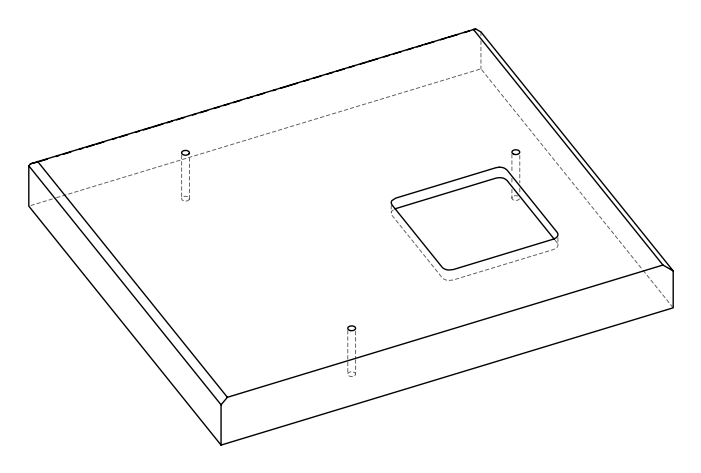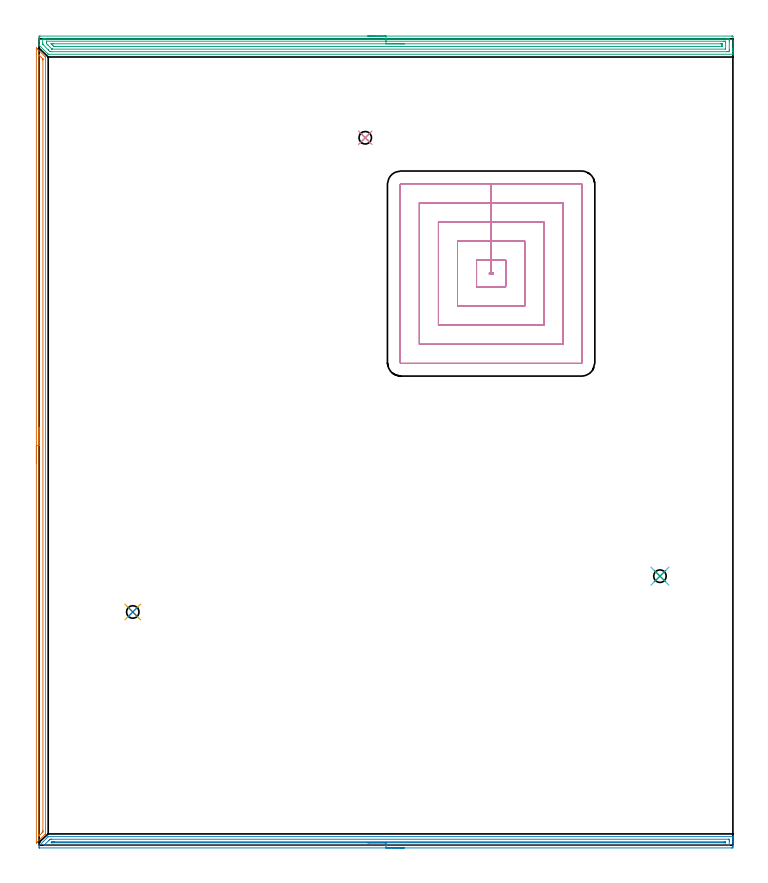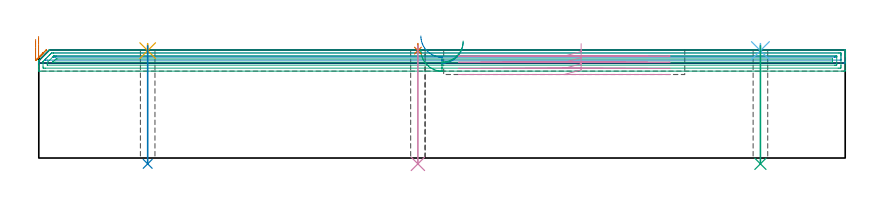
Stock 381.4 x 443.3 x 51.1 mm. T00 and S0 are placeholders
(PLAN: 10 operations, 3 tool changes, 39.6 min)
(1 AREA_MILL | FG_CHAMFER_SURFACE | UGT0205_001 | 7.11 min | 5521 mm3)
(2 AREA_MILL_1 | FG_CHAMFER_SURFACE_1 | UGT0205_001 | 9.26 min | 7277 mm3)
(3 AREA_MILL_2 | FG_CHAMFER_SURFACE_2 | UGT0205_001 | 12.38 min | 18983 mm3)
(4 MILL_RECTANGULAR_POCKET | POCKET_RECTANGULAR_STRAIGHT | UGT0201_103 | Follow Part, ap 3.5, ae 75% | 10.11 min | 148527 mm3)
(5 SPOT_DRILL | STEP1HOLE | NXT0321_9005460120000 | 0.03 min | 15 mm3)
(6 SPOT_DRILL_1 | STEP1HOLE_1 | NXT0321_9005460120000 | 0.03 min | 16 mm3)
(7 SPOT_DRILL_2 | STEP1HOLE_2 | NXT0321_9005460120000 | 0.03 min | 7 mm3)
(8 DRILL_THROUGH_HOLE_INTO_CENTER | STEP1HOLE | NXT0301_040 | 0.23 min | 1870 mm3)
(9 DRILL_THROUGH_HOLE_INTO_CENTER_1 | STEP1HOLE_1 | NXT0301_040 | 0.23 min | 1899 mm3)
(10 DRILL_THROUGH_HOLE_INTO_CENTER_2 | STEP1HOLE_2 | NXT0301_040 | 0.23 min | 1887 mm3)
(TOOL UGT0205_001 | Chamfer Mill 20 x 3 x 45 deg. | D20 FL50 Z2)
(TOOL UGT0201_103 | End Mill 14 mm | D14 FL19 Z2)
(TOOL NXT0321_9005460120000 | NC Spot Drill, 142deg, 12mm, Carbide, Uncoated | D12 PA142 FL30 Z2)
(TOOL NXT0301_040 | Carbide Drill 6.9mm [860.1-0690-035A1-MM 2214] | D6.9 PA140 FL53 Z2)
(OP 1 AREA_MILL)
G17 G21 G94 G90
T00 M6
G54
G17 G0 G90 X-1.5 Y209.75 S1061 M3
G43 Z61.1 H0
Z56.1
G94 G1 Y209.788 Z55.228 F250.
Y209.902 Z54.364
Y210.091 Z53.512
Y210.353 Z52.68
Y210.687 Z51.874
Y211.09 Z51.1
Y211.559 Z50.364
Y212.09 Z49.672
Y212.679 Z49.029
Y213.322 Z48.44
Y214.014 Z47.908
Y214.75 Z47.44
Y215.524 Z47.037
Y216.33 Z46.703
Y217.162 Z46.441
Y218.014 Z46.252
Y218.878 Z46.138
Y219.75 Z46.1
Y438.235
X-1.497 Y438.294
X-1.487 Y438.288 Z46.11
X-1.33 Y438.131 Z46.268
X-1.18 Y437.982 Z46.415
X-1.037 Y437.838 Z46.56
X-0.883 Y437.684 Z46.714
X-0.744 Y437.546 Z46.852
X3.294 Y433.506 Z50.893
X3.465 Y433.333 Z51.061
X3.495 Y433.295 Z51.09
X3.5 Y433.219 Z51.1
Y6.281
X3.496 Y6.205 Z51.09
X3.465 Y6.167 Z51.061
X3.294 Y5.994 Z50.893
X-0.744 Y1.954 Z46.852
X-0.883 Y1.816 Z46.714
X-1.037 Y1.661 Z46.56
X-1.18 Y1.518 Z46.415
X-1.33 Y1.369 Z46.268
X-1.487 Y1.212 Z46.11
X-1.497 Y1.206 Z46.1
X-1.499 Z46.099
X-1.5 Y1.369 Z46.1
Y219.75
X-0.086 Z47.514
Y433.884
X-0.085 Y434.112 Z47.515
X-0.082 Y434.3 Z47.518
X-0.079 Y434.393 Z47.521
X-0.076 Y434.415 Z47.524
X-0.049 Y434.39 Z47.551
X0.237 Y434.112 Z47.837
X1.436 Y432.914 Z49.036
X2.023 Y432.325 Z49.623
X2.062 Y432.28 Z49.662
X2.079 Y432.258 Z49.679
X2.081 Y432.241 Z49.681
X2.084 Y432.159 Z49.684
X2.085 Y431.993 Z49.685
X2.086 Y431.66 Z49.686
X2.085 Y8.068 Z49.685
X2.083 Y7.406 Z49.683
X2.079 Y7.289 Z49.679
X2.076 Y7.238 Z49.676
X2.02 Y7.175 Z49.62
X1.726 Y6.877 Z49.326
X1.436 Y6.586 Z49.036
X0.238 Y5.388 Z47.838
X0.017 Y5.173 Z47.617
X-0.044 Y5.118 Z47.556
X-0.079 Y5.09 Z47.521
X-0.082 Y5.156 Z47.518
X-0.084 Y5.388 Z47.516
X-0.085 Y5.765 Z47.515
X-0.086 Y6.054 Z47.514
Y219.75
Y220.622 Z47.552
Y221.487 Z47.666
Y222.338 Z47.855
Y223.17 Z48.117
Y223.976 Z48.451
Y224.75 Z48.854
Y225.486 Z49.323
Y226.178 Z49.854
Y226.821 Z50.443
Y227.41 Z51.086
Y227.942 Z51.778
Y228.41 Z52.514
Y228.813 Z53.288
Y229.147 Z54.094
Y229.409 Z54.926
Y229.598 Z55.778
Y229.712 Z56.643
Y229.75 Z57.514
G0 Z61.1
M5
M2
(OP 2 AREA_MILL_1)
G17 G21 G94 G90
T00 M6
G54
G17 G0 G90 X200.7 Y-1.5 S1061 M3
G43 Z61.1 H0
Z54.9
G94 G1 X200.662 Z54.028 F250.
X200.548 Z53.164
X200.359 Z52.312
X200.097 Z51.48
X199.763 Z50.674
X199.36 Z49.9
X198.892 Z49.164
X198.36 Z48.472
X197.771 Z47.829
X197.128 Z47.24
X196.436 Z46.708
X195.7 Z46.24
X194.926 Z45.837
X194.12 Z45.503
X193.288 Z45.241
X192.437 Z45.052
X191.572 Z44.938
X190.7 Z44.9
X0.159
X0.05 Y-1.495 Z44.904
X0.01 Y-1.493 Z44.906
X0. Y-1.297 Z45.102
Y-0.478 Z45.921
X0.002 Y-0.318 Z46.074
X0.009 Y-0.288 Z46.104
X0.136 Y-0.163 Z46.235
X2.34 Y2.041 Z48.439
X4.985 Y4.686 Z51.084
X4.997 Y4.696 Z51.094
X5.003
X5.068 Y4.7 Z51.1
X381.241
X381.392 Y4.697 Z51.088
X381.393 Y4.695 Z51.086
X381.4 Y4.375 Z50.774
Y3.993 Z50.392
Y3.363 Z49.758
Y2.167 Z48.564
Y1.6 Z47.994
Y-0.762 Z45.634
X381.397 Y-1.045 Z45.351
X381.391 Y-1.491 Z44.905
X381.249 Y-1.494 Z44.903
X380.794 Y-1.5 Z44.9
X190.7
Y-0.086 Z46.314
X3.997
X3.283 Y-0.084 Z46.316
X3.202 Y-0.083 Z46.317
X2.694 Y-0.068 Z46.332
X3.283 Y0.533 Z46.933
X5.231 Y2.482 Z48.882
X5.595 Y2.843 Z49.243
X5.96 Y3.204 Z49.604
X6.045 Y3.28 Z49.68
X6.853 Y3.285 Z49.685
X6.932 Y3.286 Z49.686
X379.01 Y3.285 Z49.685
X379.089 Y3.284 Z49.684
X379.376 Y3.279 Z49.679
X379.39 Y3.186 Z49.586
X379.397 Y2.981 Z49.381
X379.399 Y2.482 Z48.882
X379.4 Y2.096 Z48.496
X379.398 Y0.335 Z46.735
X379.39 Y-0.052 Z46.348
X379.383 Y-0.08 Z46.32
X379.365 Y-0.081 Z46.319
X379.315 Y-0.084 Z46.316
X379.213 Y-0.085 Z46.315
X379.01 Y-0.086 Z46.314
X190.7
Y1.328 Z47.728
X7.745 Y1.329 Z47.729
X7.126 Y1.33 Z47.73
X6.853 Y1.332 Z47.732
X6.595 Y1.335 Z47.735
X6.805 Y1.6 Z48.
X6.827 Y1.626 Z48.026
X6.853 Y1.653 Z48.053
X7.028 Y1.816 Z48.216
X7.089 Y1.865 Z48.265
X7.162 Y1.866 Z48.266
X7.472 Y1.87 Z48.27
X7.745 Y1.871 Z48.271
X8.363 Y1.872 Z48.272
X376.95 Y1.871 Z48.271
X377.225 Y1.869 Z48.269
X377.316 Y1.868 Z48.268
X377.38 Y1.865 Z48.265
X377.39 Y1.773 Z48.173
X377.395 Y1.6 Z48.
X377.398 Y1.429 Z47.829
X377.392 Y1.37 Z47.77
X377.387 Y1.335 Z47.735
X377.361 Y1.334 Z47.734
X377.225 Y1.331 Z47.731
X376.607 Y1.329 Z47.729
X376.332
X190.7 Y1.328 Z47.728
X189.828 Z47.767
X188.964 Z47.88
X188.112 Z48.069
X187.28 Z48.332
X186.474 Z48.665
X185.7 Z49.068
X184.964 Z49.537
X184.272 Z50.068
X183.629 Z50.657
X183.04 Z51.301
X182.509 Z51.993
X182.04 Z52.728
X181.637 Z53.502
X181.303 Z54.308
X181.041 Z55.14
X180.852 Z55.992
X180.738 Z56.857
X180.7 Z57.728
G0 Z61.1
M5
M2
(OP 3 AREA_MILL_2)
G17 G21 G94 G90
T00 M6
G54
G17 G0 G90 X180.7 Y444.8 S1061 M3
G43 Z61.1 H0
Z51.1
G94 G1 X180.738 Z50.228 F250.
X180.852 Z49.364
X181.041 Z48.512
X181.303 Z47.68
X181.637 Z46.874
X182.04 Z46.1
X182.509 Z45.364
X183.04 Z44.672
X183.629 Z44.029
X184.272 Z43.44
X184.964 Z42.909
X185.7 Z42.44
X186.474 Z42.037
X187.28 Z41.703
X188.112 Z41.441
X188.964 Z41.252
X189.828 Z41.138
X190.7 Z41.1
X380.794
X381.133 Y444.796 Z41.102
X381.39 Y444.792 Z41.106
X381.4 Y444.53 Z41.367
Y438.022 Z47.872
Y437.451 Z48.446
Y437.133 Z48.763
Y436.562 Z49.334
Y436.244 Z49.651
Y435.196 Z50.703
X381.392 Y434.838 Z51.054
X381.39 Y434.803 Z51.088
X381.241 Y434.8 Z51.1
X5.068
X5.005 Y434.805 Z51.091
X4.967 Y434.836 Z51.062
X4.677 Y435.123 Z50.777
X0.32 Y439.48 Z46.42
X0.159 Y439.643 Z46.256
X0.01 Y439.8 Z46.099
X0. Y440.435 Z45.465
Y441.895 Z44.002
Y442.467 Z43.43
Y442.784 Z43.113
Y443.356 Z42.539
Y443.959 Z41.937
X0.003 Y444.244 Z41.651
X0.008 Y444.791 Z41.105
X0.055 Y444.793 Z41.103
X0.605 Y444.8 Z41.1
X190.7
Y443.386 Z42.514
X378.087
X378.981 Y443.384 Z42.516
X379.009 Y443.383 Z42.517
X379.39 Y443.356 Z42.544
X379.397 Y442.969 Z42.931
X379.399 Y442.467 Z43.433
X379.4 Y442.078 Z43.822
X379.399 Y437.133 Z48.767
X379.398 Y436.747 Z49.153
X379.39 Y436.244 Z49.656
X379.037 Y436.217 Z49.683
X379.009 Y436.216 Z49.684
X378.147 Y436.214 Z49.686
X6.882 Y436.215 Z49.685
X6.853 Y436.216 Z49.684
X6.017 Y436.244 Z49.656
X5.96 Y436.295 Z49.605
X5.116 Y437.133 Z48.767
X5.068 Y437.182 Z48.718
X2.183 Y440.067 Z45.833
X2.081 Y440.172 Z45.728
X2.032 Y440.225 Z45.675
X2.011 Y440.251 Z45.649
X2.009 Y440.3 Z45.6
X2.003 Y440.689 Z45.211
X2. Y441.077 Z44.823
X2.002 Y442.853 Z43.047
X2.01 Y443.356 Z42.544
X2.363 Y443.383 Z42.517
X2.39 Y443.384 Z42.516
X3.253 Y443.386 Z42.514
X190.7
Y441.972 Z43.928
X376.332 Y441.971 Z43.929
X376.83 Y441.97 Z43.93
X377.225 Y441.967 Z43.933
X377.355 Y441.965 Z43.935
X377.39 Y441.957 Z43.943
X377.394 Y441.869 Z44.031
X377.398 Y441.752 Z44.148
X377.399 Y441.578 Z44.322
X377.4 Y441.403 Z44.497
X377.398 Y437.849 Z48.051
X377.391 Y437.673 Z48.227
X377.388 Y437.634 Z48.266
X377.372 Y437.633 Z48.267
X377.323 Y437.63 Z48.27
X377.225 Y437.629 Z48.271
X7.248
X7.149 Y437.63 Z48.27
X7.101 Y437.633 Z48.267
X7.081 Y437.635 Z48.265
X7.038 Y437.673 Z48.227
X6.853 Y437.848 Z48.052
X4.899 Y439.8 Z46.1
X4.175 Y440.528 Z45.372
X4.02 Y440.689 Z45.211
X4.009 Y440.855 Z45.045
X4.002 Y441.578 Z44.322
Y441.751 Z44.149
X4.009 Y441.927 Z43.973
X4.012 Y441.966 Z43.934
X4.028 Y441.967 Z43.933
X4.077 Y441.969 Z43.931
X4.175 Y441.971 Z43.929
X190.7 Y441.972 Z43.928
Y440.557 Z45.343
X374.679
X375.332 Y440.555 Z45.345
X375.369 Y440.553 Z45.347
X375.385 Y440.551 Z45.349
X375.39 Y440.539 Z45.361
X375.394 Y440.44 Z45.46
X375.398 Y440.24 Z45.66
X375.4 Y439.839 Z46.061
X375.399 Y439.375 Z46.525
X375.398 Y439.163 Z46.737
X375.393 Y439.057 Z46.843
X375.39 Y439.049 Z46.851
X375.385 Y439.047 Z46.853
X375.358 Y439.044 Z46.856
X375.307 Y439.043 Z46.857
X8.638 Y439.044 Z46.856
X8.504
X8.13 Y439.05 Z46.85
X7.745 Y439.413 Z46.487
X7.351 Y439.8 Z46.1
X6.853 Y440.296 Z45.604
X6.669 Y440.482 Z45.418
X6.641 Y440.512 Z45.388
X6.615 Y440.545 Z45.355
X6.614 Y440.551 Z45.349
X6.631 Y440.552 Z45.348
X6.853 Y440.556 Z45.344
X6.985 Y440.557 Z45.343
X7.745
X190.7
X191.572 Z45.381
X192.437 Z45.495
X193.288 Z45.683
X194.12 Z45.946
X194.926 Z46.28
X195.7 Z46.682
X196.436 Z47.151
X197.128 Z47.682
X197.771 Z48.272
X198.36 Z48.915
X198.892 Z49.607
X199.36 Z50.343
X199.763 Z51.116
X200.097 Z51.922
X200.359 Z52.754
X200.548 Z53.606
X200.662 Z54.471
X200.7 Z55.343
G0 Z61.1
M5
M2
(OP 4 MILL_RECTANGULAR_POCKET)
G17 G21 G94 G90
T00 M6
G54
G17 G0 G90 X256.5 Y307.581 S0 M3
G43 Z61.1 H0
Z54.1
G94 G1 Y321.6 Z50.344 F250.
X248.5 Z48.2
Y314.6
X247.5 F500.
Y313.9
X249.5
Y314.6
X248.5
Y321.6
X240.5
Y306.9
X256.5
Y321.6
X248.5
Y332.1
X230.
Y296.4
X267.
Y332.1
X248.5
Y342.6
X219.5
Y285.9
X277.5
Y342.6
X248.5
Y353.1
X209.
Y275.4
X288.
Y353.1
X248.5
Y363.6
X198.9
G3 X198.5 Y363.2 R0.4
G1 Y265.3
G3 X198.9 Y264.9 R0.4
G1 X298.1
G3 X298.5 Y265.3 R0.4
G1 Y363.2
G3 X298.1 Y363.6 R0.4
G1 X248.5
X247.5
G0 X256.5 Y307.581 Z51.2
G1 Y321.6 Z47.444 F250.
X248.5 Z45.3
Y314.6
X247.5 F500.
Y313.9
X249.5
Y314.6
X248.5
Y321.6
X240.5
Y306.9
X256.5
Y321.6
X248.5
Y332.1
X230.
Y296.4
X267.
Y332.1
X248.5
Y342.6
X219.5
Y285.9
X277.5
Y342.6
X248.5
Y353.1
X209.
Y275.4
X288.
Y353.1
X248.5
Y363.6
X198.9
G3 X198.5 Y363.2 R0.4
G1 Y265.3
G3 X198.9 Y264.9 R0.4
G1 X298.1
G3 X298.5 Y265.3 R0.4
G1 Y363.2
G3 X298.1 Y363.6 R0.4
G1 X248.5
X247.5
G0 X256.5 Y307.581 Z48.3
G1 Y321.6 Z44.544 F250.
X248.5 Z42.4
Y314.6
X247.5 F500.
Y313.9
X249.5
Y314.6
X248.5
Y321.6
X240.5
Y306.9
X256.5
Y321.6
X248.5
Y332.1
X230.
Y296.4
X267.
Y332.1
X248.5
Y342.6
X219.5
Y285.9
X277.5
Y342.6
X248.5
Y353.1
X209.
Y275.4
X288.
Y353.1
X248.5
Y363.6
X198.9
G3 X198.5 Y363.2 R0.4
G1 Y265.3
G3 X198.9 Y264.9 R0.4
G1 X298.1
G3 X298.5 Y265.3 R0.4
G1 Y363.2
G3 X298.1 Y363.6 R0.4
G1 X248.5
X247.5
G0 X256.5 Y307.581 Z45.4
G1 Y321.6 Z41.644 F250.
X248.5 Z39.5
Y314.6
X247.5 F500.
Y313.9
X249.5
Y314.6
X248.5
Y321.6
X240.5
Y306.9
X256.5
Y321.6
X248.5
Y332.1
X230.
Y296.4
X267.
Y332.1
X248.5
Y342.6
X219.5
Y285.9
X277.5
Y342.6
X248.5
Y353.1
X209.
Y275.4
X288.
Y353.1
X248.5
Y363.6
X198.9
G3 X198.5 Y363.2 R0.4
G1 Y265.3
G3 X198.9 Y264.9 R0.4
G1 X298.1
G3 X298.5 Y265.3 R0.4
G1 Y363.2
G3 X298.1 Y363.6 R0.4
G1 X248.5
X247.5
G0 Z61.1
M5
M2
(OP 5 SPOT_DRILL)
G17 G21 G94 G90
T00 M6
G54
G17 G0 G90 X51.5 Y128.2 S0 M3
G43 Z61.1 H0
G94 G81 G98 Z50.803 F250. R54.1
G80
M5
M2
(OP 6 SPOT_DRILL_1)
G17 G21 G94 G90
T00 M6
G54
G17 G0 G90 X341.3 Y147.9 S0 M3
G43 Z61.1 H0
G94 G81 G98 Z50.803 F250. R54.1
G80
M5
M2
(OP 7 SPOT_DRILL_2)
G17 G21 G94 G90
T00 M6
G54
G17 G0 G90 X179.3 Y388.9 S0 M3
G43 Z61.1 H0
G94 G81 G98 Z50.803 F250. R54.1
G80
M5
M2
(OP 8 DRILL_THROUGH_HOLE_INTO_CENTER)
G17 G21 G94 G90
T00 M6
G54
G17 G0 G90 X51.5 Y128.2 S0 M3
G43 Z61.1 H1
G94 G73 G98 Z-2.756 F250. Q6.732 R53.1
G80
M5
M2
(OP 9 DRILL_THROUGH_HOLE_INTO_CENTER_1)
G17 G21 G94 G90
T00 M6
G54
G17 G0 G90 X341.3 Y147.9 S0 M3
G43 Z61.1 H1
G94 G73 G98 Z-2.756 F250. Q6.732 R53.1
G80
M5
M2
(OP 10 DRILL_THROUGH_HOLE_INTO_CENTER_2)
G17 G21 G94 G90
T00 M6
G54
G17 G0 G90 X179.3 Y388.9 S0 M3
G43 Z61.1 H1
G94 G73 G98 Z-2.756 F250. Q6.732 R53.1
G80
M5
M2
